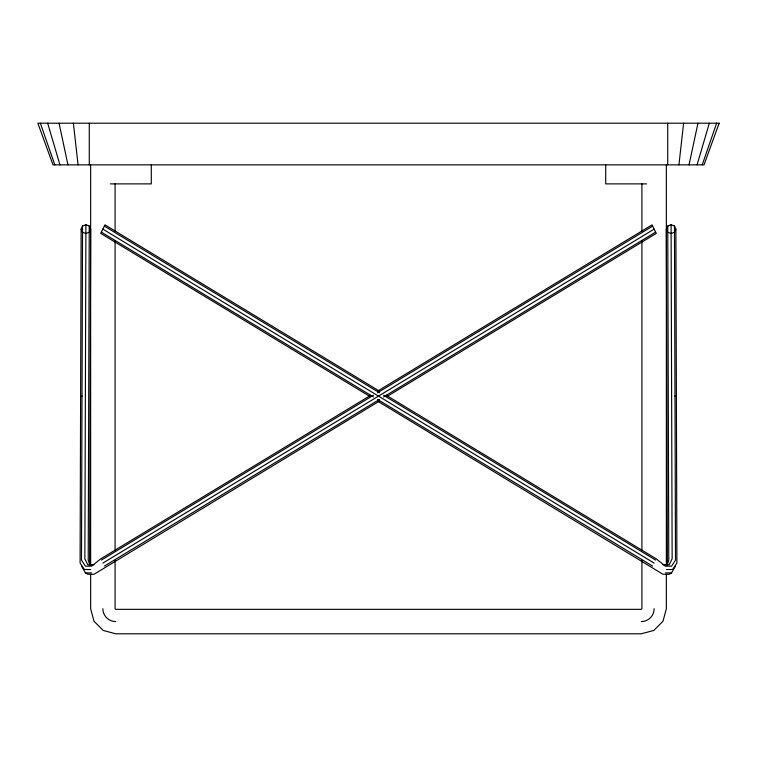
<?xml version="1.0" encoding="UTF-8"?>
<svg xmlns="http://www.w3.org/2000/svg" width="757" height="757" viewBox="0 0 757 757"><rect width="100%" height="100%" fill="white"/><g stroke="black" fill="none" stroke-linecap="round" stroke-linejoin="round"><path stroke-width="1.14" d="M90.13 565.233L89.619 563.094L90.651 229.125L89.25 226.021L85.891 224.734L82.522 226.021L81.131 229.125L80.1 563.094L84.434 569.519L90.641 569.519M82.002 396.006L81.491 560.085L85.418 566.16L91.635 566.16L100.728 558.846L370.798 395.23M82.504 233.109L82.522 226.021M82.021 396.223L82.522 232.238L81.131 229.125M90.651 229.125L89.25 232.238L85.891 233.525L84.86 558.846L87.793 564.769L94.01 564.769M85.863 233.005L85.891 224.734M89.25 226.021L88.219 560.085L89.846 565.148M678.934 164.856L683.618 123.202M689.04 164.856L697.954 123.202M666.87 565.233L667.381 563.094L666.349 229.125L667.75 226.021L671.109 224.734L674.478 226.021L675.869 229.125L676.9 563.094L672.566 569.519L666.359 569.519M697.065 164.856L709.328 123.202M667.154 565.148L668.781 560.085L667.75 226.021M702.222 164.856L716.633 123.202M674.979 396.223L674.478 232.238L675.869 229.125M377.875 401.286L662.99 574.279L669.207 574.279L671.582 572.888L675.499 566.104M377.875 390.943L652.004 224.876L656.272 233.383L387.215 396.384M101.353 560.085L373.447 395.249M377.497 392.798L652.629 226.125M102.867 563.094L654.133 229.125M104.371 566.104L379.503 399.422M383.553 396.971L655.647 232.134M379.125 401.286L94.01 574.279L87.793 574.279L85.418 572.888L81.501 566.104M666.349 229.125L667.75 232.238L671.109 233.525L674.478 232.238M110.418 183.885L151.296 183.885L151.296 164.856M646.582 183.885L605.704 183.885L605.704 164.856M662.99 564.769L669.207 564.769L672.14 558.846L671.109 233.525M85.418 572.888L91.635 572.888M665.365 572.888L671.582 572.888M82.522 232.238L85.891 233.525M379.125 390.943L104.996 224.876L100.728 233.383L369.785 396.384M386.202 395.23L656.272 558.846L665.365 566.16L671.582 566.16L675.509 560.085L674.998 396.006M104.371 226.125L379.503 392.798M383.553 395.249L655.647 560.085M102.867 229.125L654.133 563.094M101.353 232.134L373.447 396.971M377.497 399.422L652.629 566.104M40.367 123.202L54.778 164.856M47.672 123.202L59.935 164.856M59.046 123.202L67.96 164.856M73.382 123.202L78.066 164.856M674.478 226.021L674.496 233.109M671.109 224.734L671.137 233.005M667.731 123.202L667.731 164.856M666.359 164.856L666.359 565.034M666.359 574.478L666.359 608.713L663 621.251L653.821 630.43L641.283 633.798L115.717 633.798L103.179 630.43L94 621.251L90.641 608.713L90.641 574.478M641.908 183.885L641.908 231.084M641.908 240.527L641.908 550.888M641.908 560.331L641.908 608.713L641.283 609.347L115.717 609.347L115.092 608.713L115.092 560.331M115.092 183.885L115.092 231.084M115.092 240.527L115.092 550.888M90.641 164.856L90.641 565.034M89.269 123.202L89.269 164.856M115.717 621.573A12.85 12.85 0 0 1 102.867 608.713M654.133 608.713A12.85 12.85 0 0 1 641.283 621.573M719.15 123.202L703.991 164.856L53.009 164.856L37.85 123.202L719.15 123.202"/></g></svg>
